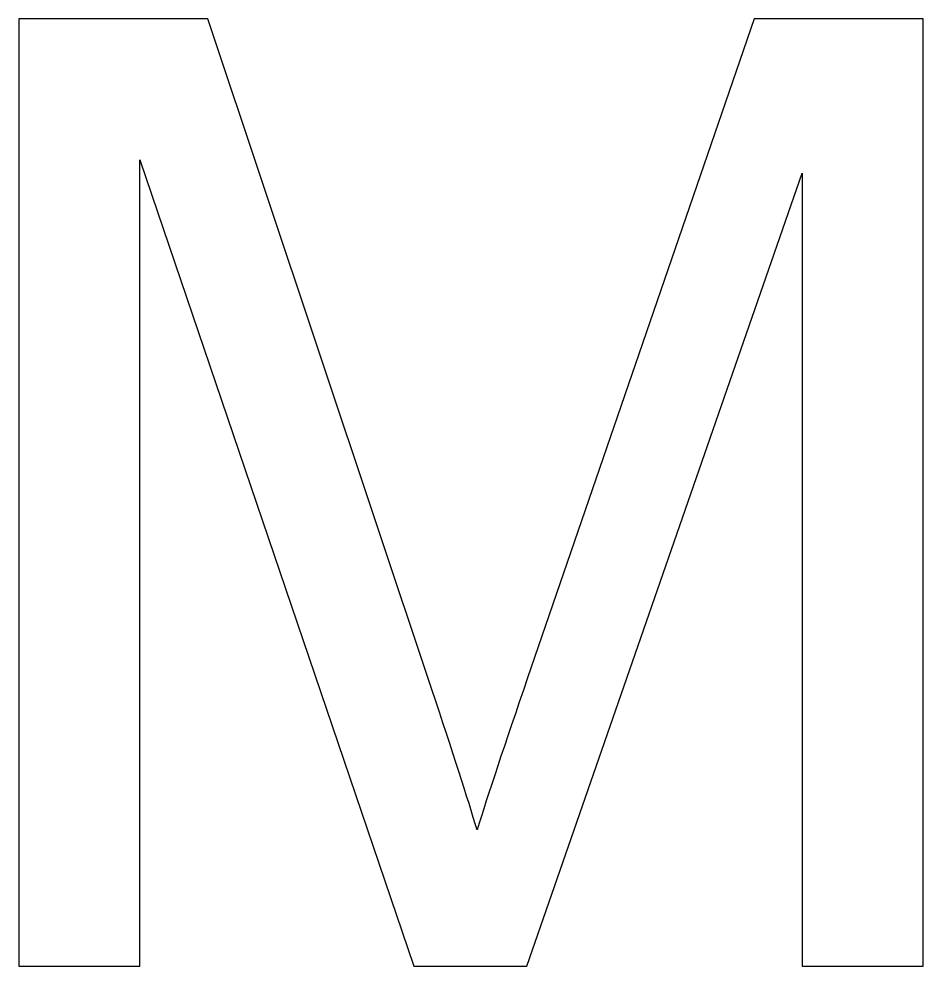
# Model space of a CAD drawing. Header units: centimetres. Extents: x -10.6 to 11.8, y -10.5 to 10.6.
# Drawn here: x -9.6567 to -9.3915, y 3.0701 to 3.3479 of the extents above; entities that cross this region are included whole.
import ezdxf

# ---------------------------------------------------------------- set-up
doc = ezdxf.new("R2010")
doc.units = ezdxf.units.CM
doc.header["$MEASUREMENT"] = 0
doc.layers.add('Livello 1', color=7, linetype='Continuous')

msp = doc.modelspace()

# ---------------------------------------------------------------- linework, layer by layer
at = {"layer": 'Livello 1', "color": 7}
msp.add_open_spline([(-9.65665, 3.07008), (-9.65665, 3.07008), (-9.65665, 3.34787), (-9.65665, 3.34787), (-9.65665, 3.34787), (-9.65665, 3.34787), (-9.60129, 3.34787), (-9.60129, 3.34787), (-9.60129, 3.34787), (-9.60129, 3.34787), (-9.53557, 3.15118), (-9.53557, 3.15118), (-9.53557, 3.15118), (-9.52949, 3.13288), (-9.52503, 3.11917), (-9.52232, 3.11005), (-9.52232, 3.11005), (-9.51915, 3.12014), (-9.51423, 3.13502), (-9.5075, 3.15461), (-9.5075, 3.15461), (-9.5075, 3.15461), (-9.44102, 3.34787), (-9.44102, 3.34787), (-9.44102, 3.34787), (-9.44102, 3.34787), (-9.39154, 3.34787), (-9.39154, 3.34787), (-9.39154, 3.34787), (-9.39154, 3.34787), (-9.39154, 3.07008), (-9.39154, 3.07008), (-9.39154, 3.07008), (-9.39154, 3.07008), (-9.42698, 3.07008), (-9.42698, 3.07008), (-9.42698, 3.07008), (-9.42698, 3.07008), (-9.42698, 3.30259), (-9.42698, 3.30259), (-9.42698, 3.30259), (-9.42698, 3.30259), (-9.5077, 3.07008), (-9.5077, 3.07008), (-9.5077, 3.07008), (-9.5077, 3.07008), (-9.54088, 3.07008), (-9.54088, 3.07008), (-9.54088, 3.07008), (-9.54088, 3.07008), (-9.62121, 3.30654), (-9.62121, 3.30654), (-9.62121, 3.30654), (-9.62121, 3.30654), (-9.62121, 3.07008), (-9.62121, 3.07008), (-9.62121, 3.07008), (-9.62121, 3.07008), (-9.65665, 3.07008), (-9.65665, 3.07008)], degree=3, knots=[0, 0, 0, 0, 0.066667, 0.066667, 0.066667, 0.066667, 0.133333, 0.133333, 0.133333, 0.133333, 0.2, 0.2, 0.2, 0.2, 0.266667, 0.266667, 0.266667, 0.266667, 0.333333, 0.333333, 0.333333, 0.333333, 0.4, 0.4, 0.4, 0.4, 0.466667, 0.466667, 0.466667, 0.466667, 0.533333, 0.533333, 0.533333, 0.533333, 0.6, 0.6, 0.6, 0.6, 0.666667, 0.666667, 0.666667, 0.666667, 0.733333, 0.733333, 0.733333, 0.733333, 0.8, 0.8, 0.8, 0.8, 0.866667, 0.866667, 0.866667, 0.866667, 0.933333, 0.933333, 0.933333, 0.933333, 1, 1, 1, 1], dxfattribs=at)
at = {"layer": 'Livello 1', "color": 250, "lineweight": 9}
msp.add_open_spline([(-9.65665, 3.07008), (-9.65665, 3.07008), (-9.65665, 3.34787), (-9.65665, 3.34787), (-9.65665, 3.34787), (-9.65665, 3.34787), (-9.60129, 3.34787), (-9.60129, 3.34787), (-9.60129, 3.34787), (-9.60129, 3.34787), (-9.53557, 3.15118), (-9.53557, 3.15118), (-9.53557, 3.15118), (-9.52949, 3.13288), (-9.52503, 3.11917), (-9.52232, 3.11005), (-9.52232, 3.11005), (-9.51915, 3.12014), (-9.51423, 3.13502), (-9.5075, 3.15461), (-9.5075, 3.15461), (-9.5075, 3.15461), (-9.44102, 3.34787), (-9.44102, 3.34787), (-9.44102, 3.34787), (-9.44102, 3.34787), (-9.39154, 3.34787), (-9.39154, 3.34787), (-9.39154, 3.34787), (-9.39154, 3.34787), (-9.39154, 3.07008), (-9.39154, 3.07008), (-9.39154, 3.07008), (-9.39154, 3.07008), (-9.42698, 3.07008), (-9.42698, 3.07008), (-9.42698, 3.07008), (-9.42698, 3.07008), (-9.42698, 3.30259), (-9.42698, 3.30259), (-9.42698, 3.30259), (-9.42698, 3.30259), (-9.5077, 3.07008), (-9.5077, 3.07008), (-9.5077, 3.07008), (-9.5077, 3.07008), (-9.54088, 3.07008), (-9.54088, 3.07008), (-9.54088, 3.07008), (-9.54088, 3.07008), (-9.62121, 3.30654), (-9.62121, 3.30654), (-9.62121, 3.30654), (-9.62121, 3.30654), (-9.62121, 3.07008), (-9.62121, 3.07008), (-9.62121, 3.07008), (-9.62121, 3.07008), (-9.65665, 3.07008), (-9.65665, 3.07008)], degree=3, knots=[0, 0, 0, 0, 0.066667, 0.066667, 0.066667, 0.066667, 0.133333, 0.133333, 0.133333, 0.133333, 0.2, 0.2, 0.2, 0.2, 0.266667, 0.266667, 0.266667, 0.266667, 0.333333, 0.333333, 0.333333, 0.333333, 0.4, 0.4, 0.4, 0.4, 0.466667, 0.466667, 0.466667, 0.466667, 0.533333, 0.533333, 0.533333, 0.533333, 0.6, 0.6, 0.6, 0.6, 0.666667, 0.666667, 0.666667, 0.666667, 0.733333, 0.733333, 0.733333, 0.733333, 0.8, 0.8, 0.8, 0.8, 0.866667, 0.866667, 0.866667, 0.866667, 0.933333, 0.933333, 0.933333, 0.933333, 1, 1, 1, 1], dxfattribs=at)
msp.add_open_spline([(-9.65665, 3.07008), (-9.65665, 3.07008), (-9.65665, 3.34787), (-9.65665, 3.34787), (-9.65665, 3.34787), (-9.65665, 3.34787), (-9.60129, 3.34787), (-9.60129, 3.34787), (-9.60129, 3.34787), (-9.60129, 3.34787), (-9.53557, 3.15118), (-9.53557, 3.15118), (-9.53557, 3.15118), (-9.52949, 3.13288), (-9.52503, 3.11917), (-9.52232, 3.11005), (-9.52232, 3.11005), (-9.51915, 3.12014), (-9.51423, 3.13502), (-9.5075, 3.15461), (-9.5075, 3.15461), (-9.5075, 3.15461), (-9.44102, 3.34787), (-9.44102, 3.34787), (-9.44102, 3.34787), (-9.44102, 3.34787), (-9.39154, 3.34787), (-9.39154, 3.34787), (-9.39154, 3.34787), (-9.39154, 3.34787), (-9.39154, 3.07008), (-9.39154, 3.07008), (-9.39154, 3.07008), (-9.39154, 3.07008), (-9.42698, 3.07008), (-9.42698, 3.07008), (-9.42698, 3.07008), (-9.42698, 3.07008), (-9.42698, 3.30259), (-9.42698, 3.30259), (-9.42698, 3.30259), (-9.42698, 3.30259), (-9.5077, 3.07008), (-9.5077, 3.07008), (-9.5077, 3.07008), (-9.5077, 3.07008), (-9.54088, 3.07008), (-9.54088, 3.07008), (-9.54088, 3.07008), (-9.54088, 3.07008), (-9.62121, 3.30654), (-9.62121, 3.30654), (-9.62121, 3.30654), (-9.62121, 3.30654), (-9.62121, 3.07008), (-9.62121, 3.07008), (-9.62121, 3.07008), (-9.62121, 3.07008), (-9.65665, 3.07008), (-9.65665, 3.07008)], degree=3, knots=[0, 0, 0, 0, 0.066667, 0.066667, 0.066667, 0.066667, 0.133333, 0.133333, 0.133333, 0.133333, 0.2, 0.2, 0.2, 0.2, 0.266667, 0.266667, 0.266667, 0.266667, 0.333333, 0.333333, 0.333333, 0.333333, 0.4, 0.4, 0.4, 0.4, 0.466667, 0.466667, 0.466667, 0.466667, 0.533333, 0.533333, 0.533333, 0.533333, 0.6, 0.6, 0.6, 0.6, 0.666667, 0.666667, 0.666667, 0.666667, 0.733333, 0.733333, 0.733333, 0.733333, 0.8, 0.8, 0.8, 0.8, 0.866667, 0.866667, 0.866667, 0.866667, 0.933333, 0.933333, 0.933333, 0.933333, 1, 1, 1, 1], dxfattribs=at)

doc.saveas('drawing.dxf')
